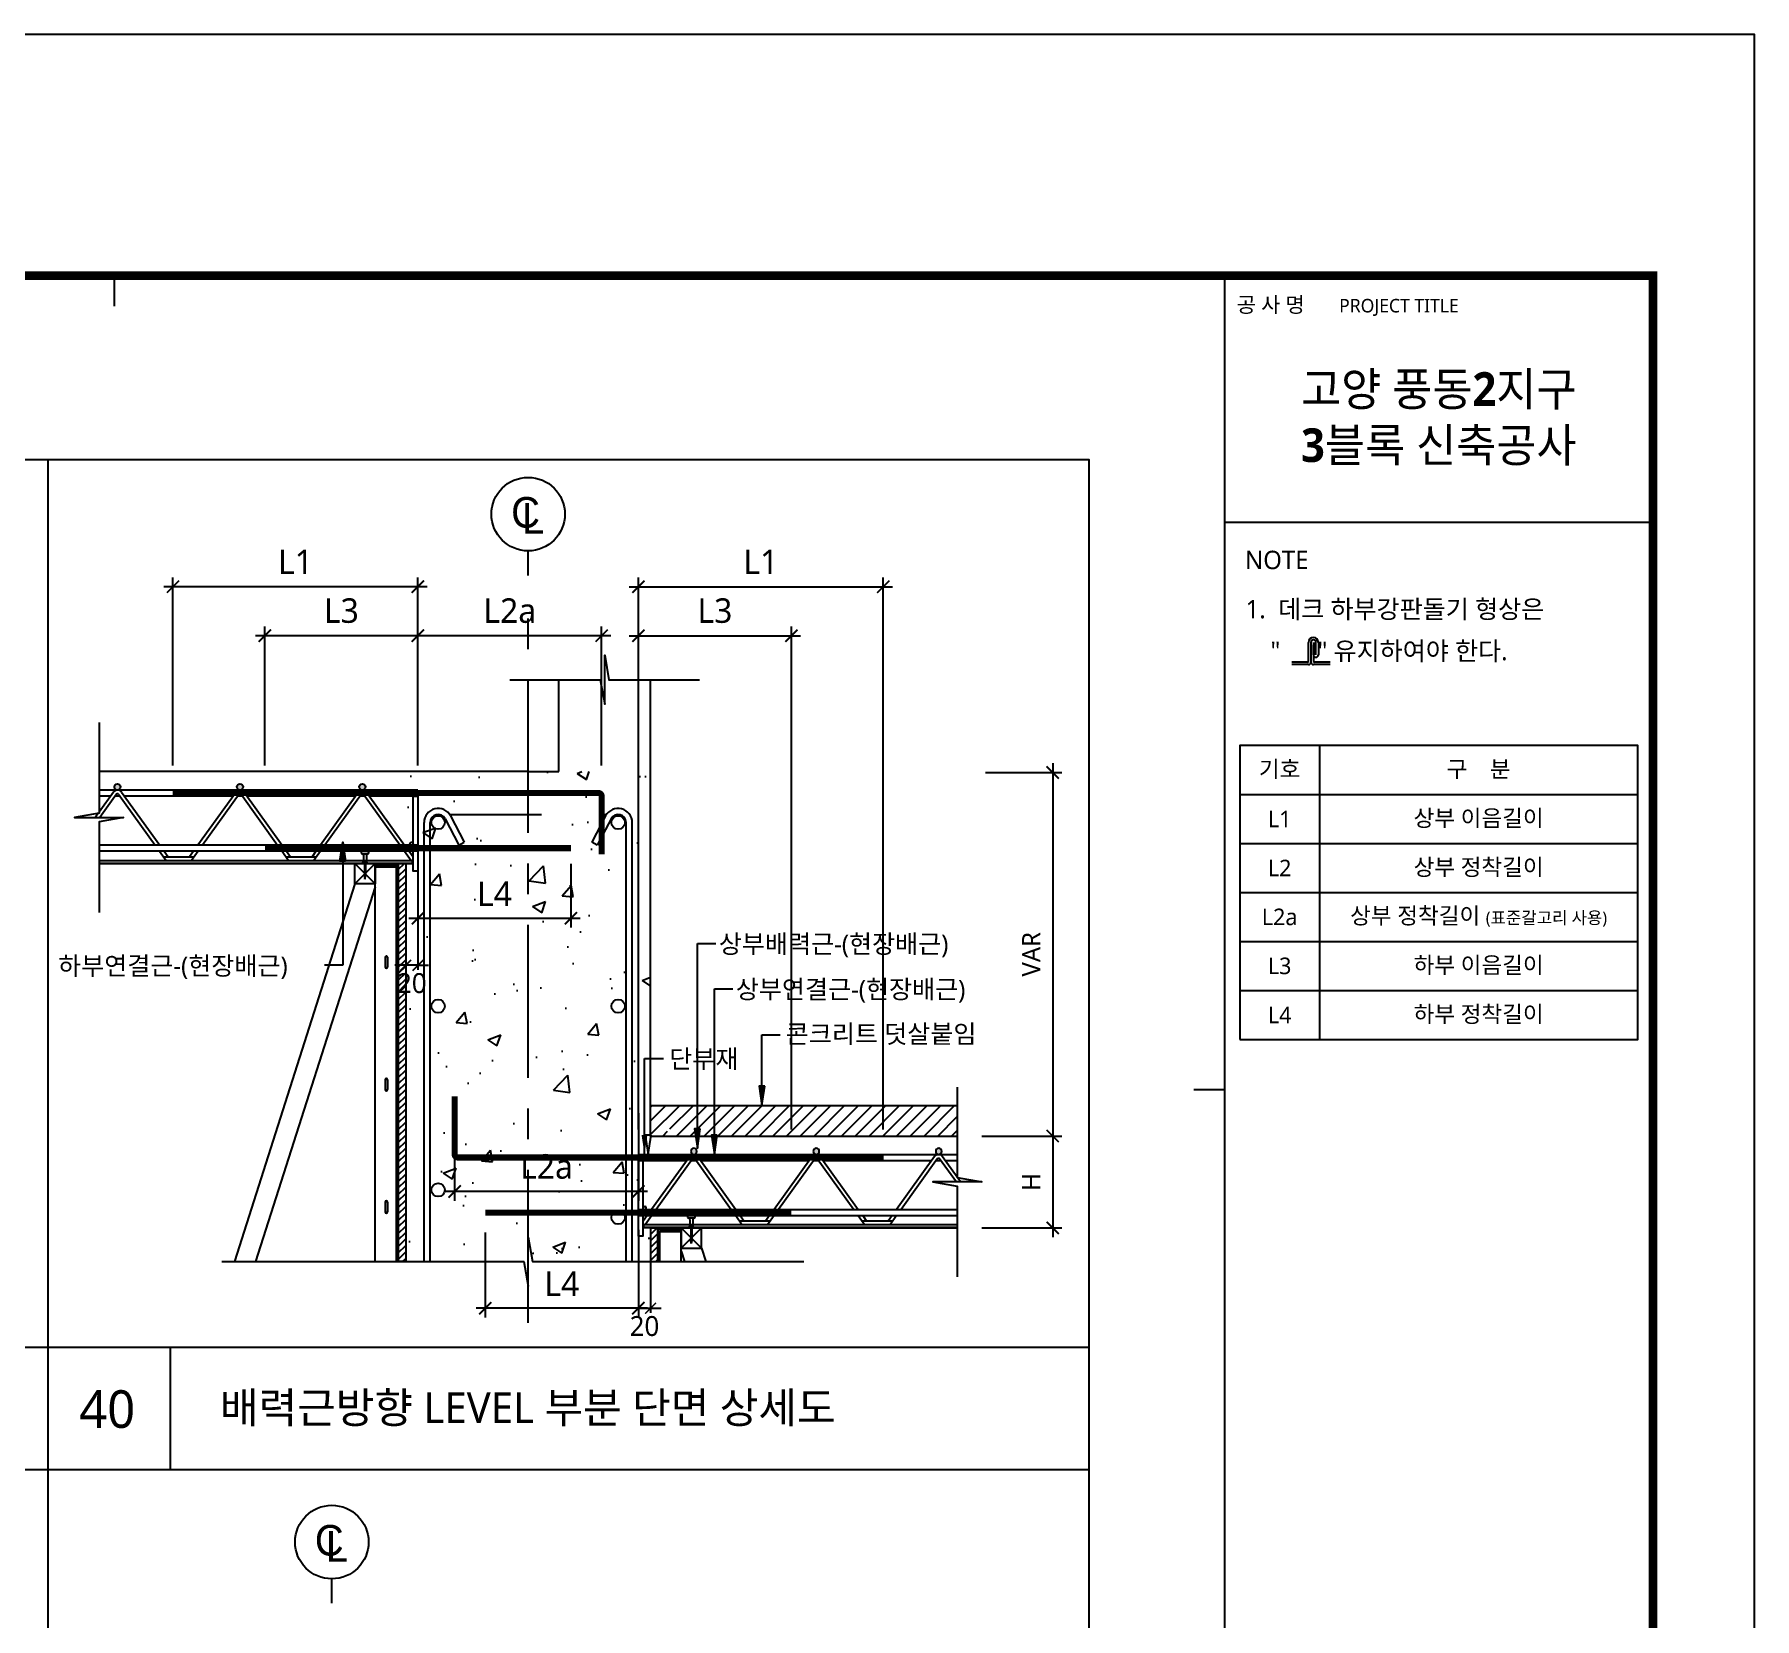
# Model space of a CAD drawing. Extents: x 10983 to 44623, y -18406 to 11294.
# Drawn here: x 41813 to 44623, y -3173 to -586 of the extents above; entities that cross this region are included whole.
import ezdxf

# ---------------------------------------------------------------- set-up
doc = ezdxf.new("R2010")
doc.units = 0
doc.header["$LTSCALE"] = 100
doc.header["$MEASUREMENT"] = 0
doc.header["$PDMODE"] = 3
doc.header["$PDSIZE"] = 10
for name, pattern in [('CEN', [62, 60, -1, 0, -1]), ('CENTERX2', [4, 2.5, -0.5, 0.5, -0.5]), ('HID', [2.5, 1.5, -1]), ('HIDDEN', [0.375, 0.25, -0.125])]:
    doc.linetypes.add(name, pattern=pattern)
doc.layers.get('0').update_dxf_attribs({"linetype": 'CONTINUOUS'})
doc.layers.get('Defpoints').update_dxf_attribs({"color": 165, "linetype": 'CONTINUOUS'})
for name, color, linetype in [('-비콘 단부', 7, 'CONTINUOUS'), ('0-TEXT', 3, 'CONTINUOUS'), ('DECK-CEN', 1, 'CEN'), ('DECK-CON', 2, 'CONTINUOUS'), ('DECK-DIM', 255, 'CONTINUOUS'), ('DECK-ETC STEEL', 6, 'CONTINUOUS'), ('DECK-HATCH', 251, 'CONTINUOUS'), ('DECK-JOINT BAR', 4, 'HIDDEN'), ('DECK-LATTICE', 7, 'CONTINUOUS'), ('DECK-PG', 4, 'CONTINUOUS'), ('DECK-RC', 251, 'CONTINUOUS'), ('DECK-RC(ETC)', 252, 'CONTINUOUS'), ('DECK-TABLE', 7, 'CONTINUOUS'), ('DECK-TEX1', 6, 'CONTINUOUS'), ('DECK-TEXT', 7, 'CONTINUOUS'), ('DECK-TITLE TEXT', 3, 'CONTINUOUS'), ('DECK-TRANS', 3, 'CONTINUOUS'), ('E2', 7, 'CONTINUOUS'), ('form', 7, 'CONTINUOUS'), ('form_TEX', 7, 'CONTINUOUS')]:
    doc.layers.add(name, color=color, linetype=linetype)
doc.styles.add('SY Panel', font='malgun.ttf')
doc.styles.add('VICON TEXT', font='malgun.ttf')
doc.styles.add('굴림', font='Gulim.ttf')
doc.styles.add('맑은고딕', font='malgun.ttf')
doc.dimstyles.new('STDECK-DIM', dxfattribs={"dimtxt": 35, "dimasz": 20, "dimexe": 15, "dimexo": 40, "dimgap": 10, "dimtad": 1, "dimdec": 0, "dimtxsty": 'SY Panel', "dimblk": 'ARCHTICK', "dimcen": 2.5, "dimdle": 15, "dimclrd": 7, "dimclre": 7, "dimclrt": 6, "dimadec": 0, "dimazin": 0, "dimtfac": 1, "dimtdec": 0, "dimtmove": 0, "dimatfit": 3, "dimldrblk": 'ARCHTICK', "dimfxl": 1, "dimarcsym": 0})
doc.dimstyles.new('STDECK-DIM 2', dxfattribs={"dimscale": 2.5, "dimtxt": 12, "dimasz": 7, "dimexe": 3, "dimexo": 3, "dimgap": 3, "dimtad": 1, "dimdec": 0, "dimlunit": 6, "dimtxsty": 'VICON TEXT', "dimblk": 'ARCHTICK', "dimcen": 2.5, "dimclrd": 7, "dimclre": 7, "dimclrt": 6, "dimadec": 0, "dimazin": 0, "dimtfac": 1, "dimtdec": 0, "dimtix": 1, "dimtmove": 0, "dimatfit": 3, "dimfxl": 1, "dimarcsym": 0})
pattern_1 = [(45, (14861.725, -5036.8984), (-5.3033009, 5.3033009), [])]

# ---------------------------------------------------------------- blocks, each defined once
blk = doc.blocks.new('_ArchTick')
at = {"color": 0, "linetype": 'ByBlock', "const_width": 0.15}
blk.add_lwpolyline([(-0.5, -0.5), (0.5, 0.5)], dxfattribs=at)
blk = doc.blocks.new('*D222')
at = {"layer": 'DECK-DIM', "color": 7, "lineweight": -2}
for p, q in [((42549.5, -2542.4), (42549.5, -2681.2)), ((42799.5, -2538.1), (42799.5, -2681.2)), ((42814.5, -2666.2), (42534.5, -2666.2))]:
    blk.add_line(p, q, dxfattribs=at)
at = {"layer": 'Defpoints', "color": 0, "ltscale": 0.5}
for p in [(42799.5, -2498.1), (42549.5, -2502.4), (42549.5, -2666.2)]:
    blk.add_point(p, dxfattribs=at)
at = {"layer": 'DECK-DIM', "color": 7, "lineweight": -2, "ltscale": 0.5, "xscale": 20, "yscale": 20, "zscale": 20, "rotation": 180}
blk.add_blockref('_ArchTick', (42549.5, -2666.2), dxfattribs=at)
at = {"layer": 'DECK-DIM', "color": 7, "lineweight": -2, "ltscale": 0.5, "xscale": 20, "yscale": 20, "zscale": 20}
blk.add_blockref('_ArchTick', (42799.5, -2666.2), dxfattribs=at)
at = {"layer": 'DECK-DIM', "color": 6, "ltscale": 0.5, "insert": (42674.5, -2626.2), "char_height": 40, "attachment_point": 5, "style": 'SY Panel'}
blk.add_mtext('L4', dxfattribs=at)
blk = doc.blocks.new('*D223')
at = {"layer": 'DECK-DIM', "color": 7, "lineweight": -2}
for p, q in [((42439.5, -1940.5), (42439.5, -2044.4)), ((42689.5, -1940.5), (42689.5, -2044.4)), ((42424.5, -2029.4), (42704.5, -2029.4))]:
    blk.add_line(p, q, dxfattribs=at)
at = {"layer": 'Defpoints', "color": 0, "ltscale": 0.5}
for p in [(42439.5, -1900.5), (42689.5, -1900.5), (42689.5, -2029.4)]:
    blk.add_point(p, dxfattribs=at)
at = {"layer": 'DECK-DIM', "color": 7, "lineweight": -2, "ltscale": 0.5, "xscale": 20, "yscale": 20, "zscale": 20, "rotation": 180}
blk.add_blockref('_ArchTick', (42439.5, -2029.4), dxfattribs=at)
at = {"layer": 'DECK-DIM', "color": 7, "lineweight": -2, "ltscale": 0.5, "xscale": 20, "yscale": 20, "zscale": 20}
blk.add_blockref('_ArchTick', (42689.5, -2029.4), dxfattribs=at)
at = {"layer": 'DECK-DIM', "color": 6, "ltscale": 0.5, "insert": (42564.5, -1989.4), "char_height": 40, "attachment_point": 5, "style": 'SY Panel'}
blk.add_mtext('L4', dxfattribs=at)
blk = doc.blocks.new('*D238')
at = {"layer": 'DECK-DIM', "color": 7, "lineweight": -2}
for p, q in [((42454.5, -1488), (42024.5, -1488)), ((42039.5, -1780), (42039.5, -1473)), ((42439.5, -1780), (42439.5, -1473))]:
    blk.add_line(p, q, dxfattribs=at)
at = {"layer": 'Defpoints', "color": 0, "ltscale": 0.5}
for p in [(42039.5, -1488), (42039.5, -1820), (42439.5, -1820)]:
    blk.add_point(p, dxfattribs=at)
at = {"layer": 'DECK-DIM', "color": 7, "lineweight": -2, "ltscale": 0.5, "xscale": 20, "yscale": 20, "zscale": 20, "rotation": 180}
blk.add_blockref('_ArchTick', (42039.5, -1488), dxfattribs=at)
at = {"layer": 'DECK-DIM', "color": 7, "lineweight": -2, "ltscale": 0.5, "xscale": 20, "yscale": 20, "zscale": 20}
blk.add_blockref('_ArchTick', (42439.5, -1488), dxfattribs=at)
at = {"layer": 'DECK-DIM', "color": 6, "ltscale": 0.5, "insert": (42239.5, -1447.5), "char_height": 40, "attachment_point": 5, "style": 'SY Panel'}
blk.add_mtext('L1', dxfattribs=at)
blk = doc.blocks.new('*D239')
at = {"layer": 'DECK-DIM', "color": 7, "lineweight": -2}
for p, q in [((42454.5, -1568), (42174.5, -1568)), ((42189.5, -1780), (42189.5, -1553)), ((42439.5, -1780), (42439.5, -1553))]:
    blk.add_line(p, q, dxfattribs=at)
at = {"layer": 'Defpoints', "color": 0, "ltscale": 0.5}
for p in [(42189.5, -1568), (42189.5, -1820), (42439.5, -1820)]:
    blk.add_point(p, dxfattribs=at)
at = {"layer": 'DECK-DIM', "color": 7, "lineweight": -2, "ltscale": 0.5, "xscale": 20, "yscale": 20, "zscale": 20, "rotation": 180}
blk.add_blockref('_ArchTick', (42189.5, -1568), dxfattribs=at)
at = {"layer": 'DECK-DIM', "color": 7, "lineweight": -2, "ltscale": 0.5, "xscale": 20, "yscale": 20, "zscale": 20}
blk.add_blockref('_ArchTick', (42439.5, -1568), dxfattribs=at)
at = {"layer": 'DECK-DIM', "color": 6, "ltscale": 0.5, "insert": (42314.5, -1527.3), "char_height": 40, "attachment_point": 5, "style": 'SY Panel'}
blk.add_mtext('L3', dxfattribs=at)
blk = doc.blocks.new('*D243')
at = {"layer": 'DECK-DIM', "color": 7, "lineweight": -2}
for p, q in [((42419.5, -1967.5), (42419.5, -2113.7)), ((42439.5, -1967.5), (42439.5, -2113.7)), ((42419.5, -2106.2), (42402, -2106.2)), ((42439.5, -2106.2), (42419.5, -2106.2)), ((42439.5, -2106.2), (42457, -2106.2))]:
    blk.add_line(p, q, dxfattribs=at)
at = {"layer": 'Defpoints', "color": 0, "ltscale": 0.5}
for p in [(42419.5, -1960), (42439.5, -1960), (42419.5, -2106.2)]:
    blk.add_point(p, dxfattribs=at)
at = {"layer": 'DECK-DIM', "color": 7, "lineweight": -2, "ltscale": 0.5, "xscale": 17.5, "yscale": 17.5, "zscale": 17.5}
blk.add_blockref('_ArchTick', (42419.5, -2106.2), dxfattribs=at)
at = {"layer": 'DECK-DIM', "color": 7, "lineweight": -2, "ltscale": 0.5, "xscale": 17.5, "yscale": 17.5, "zscale": 17.5, "rotation": 180}
blk.add_blockref('_ArchTick', (42439.5, -2106.2), dxfattribs=at)
at = {"layer": 'DECK-DIM', "color": 6, "ltscale": 0.5, "insert": (42429.5, -2135.5), "char_height": 32.5, "attachment_point": 5, "style": 'VICON TEXT'}
blk.add_mtext('20', dxfattribs=at)
blk = doc.blocks.new('*D244')
at = {"layer": 'DECK-DIM', "color": 7, "lineweight": -2}
for p, q in [((42784.5, -1568), (43064.5, -1568)), ((42799.5, -2374.4), (42799.5, -1553)), ((43049.5, -2374.4), (43049.5, -1553))]:
    blk.add_line(p, q, dxfattribs=at)
at = {"layer": 'Defpoints', "color": 0, "ltscale": 0.5}
for p in [(43049.5, -1568), (42799.5, -2414.4), (43049.5, -2414.4)]:
    blk.add_point(p, dxfattribs=at)
at = {"layer": 'DECK-DIM', "color": 7, "lineweight": -2, "ltscale": 0.5, "xscale": 20, "yscale": 20, "zscale": 20, "rotation": 180}
blk.add_blockref('_ArchTick', (42799.5, -1568), dxfattribs=at)
at = {"layer": 'DECK-DIM', "color": 7, "lineweight": -2, "ltscale": 0.5, "xscale": 20, "yscale": 20, "zscale": 20}
blk.add_blockref('_ArchTick', (43049.5, -1568), dxfattribs=at)
at = {"layer": 'DECK-DIM', "color": 6, "ltscale": 0.5, "insert": (42924.5, -1527.3), "char_height": 40, "attachment_point": 5, "style": 'SY Panel'}
blk.add_mtext('L3', dxfattribs=at)
blk = doc.blocks.new('*D245')
at = {"layer": 'DECK-DIM', "color": 7, "lineweight": -2}
for p, q in [((42799.5, -2562.5), (42799.5, -2673.7)), ((42819.5, -2562.5), (42819.5, -2673.7)), ((42799.5, -2666.2), (42782, -2666.2)), ((42799.5, -2666.2), (42819.5, -2666.2)), ((42819.5, -2666.2), (42837, -2666.2))]:
    blk.add_line(p, q, dxfattribs=at)
at = {"layer": 'Defpoints', "color": 0, "ltscale": 0.5}
for p in [(42799.5, -2555), (42819.5, -2555), (42819.5, -2666.2)]:
    blk.add_point(p, dxfattribs=at)
at = {"layer": 'DECK-DIM', "color": 7, "lineweight": -2, "ltscale": 0.5, "xscale": 17.5, "yscale": 17.5, "zscale": 17.5}
blk.add_blockref('_ArchTick', (42799.5, -2666.2), dxfattribs=at)
at = {"layer": 'DECK-DIM', "color": 7, "lineweight": -2, "ltscale": 0.5, "xscale": 17.5, "yscale": 17.5, "zscale": 17.5, "rotation": 180}
blk.add_blockref('_ArchTick', (42819.5, -2666.2), dxfattribs=at)
at = {"layer": 'DECK-DIM', "color": 6, "ltscale": 0.5, "insert": (42809.5, -2695.5), "char_height": 32.5, "attachment_point": 5, "style": 'VICON TEXT'}
blk.add_mtext('20', dxfattribs=at)
blk = doc.blocks.new('*D246')
at = {"layer": 'DECK-DIM', "color": 7, "lineweight": -2}
for p, q in [((42784.5, -1488), (43214.5, -1488)), ((42799.5, -2374.4), (42799.5, -1473)), ((43199.5, -2374.4), (43199.5, -1473))]:
    blk.add_line(p, q, dxfattribs=at)
at = {"layer": 'Defpoints', "color": 0, "ltscale": 0.5}
for p in [(43199.5, -1488), (42799.5, -2414.4), (43199.5, -2414.4)]:
    blk.add_point(p, dxfattribs=at)
at = {"layer": 'DECK-DIM', "color": 7, "lineweight": -2, "ltscale": 0.5, "xscale": 20, "yscale": 20, "zscale": 20, "rotation": 180}
blk.add_blockref('_ArchTick', (42799.5, -1488), dxfattribs=at)
at = {"layer": 'DECK-DIM', "color": 7, "lineweight": -2, "ltscale": 0.5, "xscale": 20, "yscale": 20, "zscale": 20}
blk.add_blockref('_ArchTick', (43199.5, -1488), dxfattribs=at)
at = {"layer": 'DECK-DIM', "color": 6, "ltscale": 0.5, "insert": (42999.5, -1447.5), "char_height": 40, "attachment_point": 5, "style": 'SY Panel'}
blk.add_mtext('L1', dxfattribs=at)
blk = doc.blocks.new('*D249')
at = {"layer": 'DECK-DIM', "color": 7, "lineweight": -2}
for p, q in [((42754.5, -1568), (42424.5, -1568)), ((42439.5, -1780), (42439.5, -1553)), ((42739.5, -1780), (42739.5, -1553))]:
    blk.add_line(p, q, dxfattribs=at)
at = {"layer": 'Defpoints', "color": 0, "ltscale": 0.5}
for p in [(42439.5, -1568), (42439.5, -1820), (42739.5, -1820)]:
    blk.add_point(p, dxfattribs=at)
at = {"layer": 'DECK-DIM', "color": 7, "lineweight": -2, "ltscale": 0.5, "xscale": 20, "yscale": 20, "zscale": 20, "rotation": 180}
blk.add_blockref('_ArchTick', (42439.5, -1568), dxfattribs=at)
at = {"layer": 'DECK-DIM', "color": 7, "lineweight": -2, "ltscale": 0.5, "xscale": 20, "yscale": 20, "zscale": 20}
blk.add_blockref('_ArchTick', (42739.5, -1568), dxfattribs=at)
at = {"layer": 'DECK-DIM', "color": 6, "ltscale": 0.5, "insert": (42589.5, -1527.3), "char_height": 40, "attachment_point": 5, "style": 'SY Panel'}
blk.add_mtext('L2a', dxfattribs=at)
blk = doc.blocks.new('*D250')
at = {"layer": 'DECK-DIM', "color": 7, "lineweight": -2}
for p, q in [((42499.5, -2351.9), (42499.5, -2490.6)), ((42799.5, -2347.5), (42799.5, -2490.6)), ((42814.5, -2475.6), (42484.5, -2475.6))]:
    blk.add_line(p, q, dxfattribs=at)
at = {"layer": 'Defpoints', "color": 0, "ltscale": 0.5}
for p in [(42499.5, -2311.9), (42799.5, -2307.5), (42499.5, -2475.6)]:
    blk.add_point(p, dxfattribs=at)
at = {"layer": 'DECK-DIM', "color": 7, "lineweight": -2, "ltscale": 0.5, "xscale": 20, "yscale": 20, "zscale": 20, "rotation": 180}
blk.add_blockref('_ArchTick', (42499.5, -2475.6), dxfattribs=at)
at = {"layer": 'DECK-DIM', "color": 7, "lineweight": -2, "ltscale": 0.5, "xscale": 20, "yscale": 20, "zscale": 20}
blk.add_blockref('_ArchTick', (42799.5, -2475.6), dxfattribs=at)
at = {"layer": 'DECK-DIM', "color": 6, "ltscale": 0.5, "insert": (42649.5, -2434.9), "char_height": 40, "attachment_point": 5, "style": 'SY Panel'}
blk.add_mtext('L2a', dxfattribs=at)
blk = doc.blocks.new('*D170')
at = {"layer": 'DECK-DIM', "color": 7, "lineweight": -2}
for p, q in [((43366.2, -1791.4), (43491.2, -1791.4)), ((43476.2, -1776.4), (43476.2, -2400)), ((43360.2, -2385), (43491.2, -2385))]:
    blk.add_line(p, q, dxfattribs=at)
at = {"layer": 'Defpoints', "color": 0, "ltscale": 0.5}
for p in [(43326.2, -1791.4), (43320.2, -2385), (43476.2, -2385)]:
    blk.add_point(p, dxfattribs=at)
at = {"layer": 'DECK-DIM', "color": 7, "lineweight": -2, "ltscale": 0.5, "xscale": 20, "yscale": 20, "zscale": 20}
for p, rotation in [((43476.2, -1791.4), 90), ((43476.2, -2385), 270)]:
    blk.add_blockref('_ArchTick', p, dxfattribs=dict(at, rotation=rotation))
at = {"layer": 'DECK-DIM', "color": 6, "ltscale": 0.5, "insert": (43441.2, -2088.2), "char_height": 30, "attachment_point": 5, "rotation": 90, "style": 'SY Panel'}
blk.add_mtext('VAR', dxfattribs=at)
blk = doc.blocks.new('*D171')
at = {"layer": 'DECK-DIM', "color": 7, "lineweight": -2}
for p, q in [((43360.2, -2385), (43491.2, -2385)), ((43476.2, -2370), (43476.2, -2550)), ((43360.2, -2535), (43491.2, -2535))]:
    blk.add_line(p, q, dxfattribs=at)
at = {"layer": 'Defpoints', "color": 0, "ltscale": 0.5}
for p in [(43320.2, -2385), (43320.2, -2535), (43476.2, -2535)]:
    blk.add_point(p, dxfattribs=at)
at = {"layer": 'DECK-DIM', "color": 7, "lineweight": -2, "ltscale": 0.5, "xscale": 20, "yscale": 20, "zscale": 20}
for p, rotation in [((43476.2, -2385), 90), ((43476.2, -2535), 270)]:
    blk.add_blockref('_ArchTick', p, dxfattribs=dict(at, rotation=rotation))
at = {"layer": 'DECK-DIM', "color": 6, "ltscale": 0.5, "insert": (43441.2, -2460), "char_height": 30, "attachment_point": 5, "rotation": 90, "style": 'SY Panel'}
blk.add_mtext('H', dxfattribs=at)
blk = doc.blocks.new('tg3')
at = {"layer": 'DECK-TRANS', "ltscale": 0.5}
h = blk.add_hatch(color=3, dxfattribs=at)
h.dxf.hatch_style = 1
h.paths.add_polyline_path([(6018.8, 42141.7, 1), (6008.8, 42141.7, 0.399881), (6013.6, 42136.7), (6014.1, 42136.7, 0.399881)])
h.paths.add_polyline_path([(6208.9, 42141.7, 1), (6218.9, 42141.7, 1)])
h.paths.add_polyline_path([(6418.8, 42141.7, 1), (6408.8, 42141.7, 0.399881), (6413.6, 42136.7), (6414.1, 42136.7, 0.399881)])
at = {"layer": '-비콘 단부', "color": 116, "ltscale": 0.5}
blk.add_lwpolyline([(6496.5, 42046.7), (6496.5, 42126.7), (6504.5, 42126.7), (6504.5, 42004), (6496.5, 42004), (6496.5, 42036.7)], dxfattribs=at)
blk.add_circle((6494, 42049.2), 2.5, dxfattribs=at)
at = {"layer": 'DECK-LATTICE', "ltscale": 0.5}
for p, q in [((6504.5, 42136.7), (5983.8, 42136.7)), ((6007.5, 42133.4), (5983.8, 42100.3)), ((6002.7, 42126.7), (5983.8, 42126.7)), ((6012.4, 42129.9), (5985, 42091.7)), ((6017.9, 42126.7), (6010.1, 42126.7)), ((6015.6, 42129.9), (6075.4, 42046.7)), ((6020.5, 42133.4), (6082.8, 42046.7)), ((6202.7, 42126.7), (6025.3, 42126.7)), ((6207.5, 42133.4), (6145.2, 42046.7)), ((6212.4, 42129.9), (6152.6, 42046.7)), ((6217.9, 42126.7), (6210.1, 42126.7)), ((6215.6, 42129.9), (6275.4, 42046.7)), ((6220.5, 42133.4), (6282.8, 42046.7)), ((6402.7, 42126.7), (6225.3, 42126.7)), ((6407.5, 42133.4), (6345.2, 42046.7)), ((6412.4, 42129.9), (6352.6, 42046.7)), ((6417.9, 42126.7), (6410.1, 42126.7)), ((6415.6, 42129.9), (6475.4, 42046.7)), ((6420.5, 42133.4), (6482.8, 42046.7)), ((6504.5, 42126.7), (6425.3, 42126.7)), ((6504.5, 42136.7), (6504.5, 42126.7)), ((5982.5, 42098.6), (5977.6, 42091.7)), ((6504.5, 42046.7), (5983.8, 42046.7)), ((6504.5, 42036.7), (5983.8, 42036.7)), ((6082.6, 42036.7), (6093.4, 42021.7)), ((6089.1, 42027.7), (6139, 42027.7)), ((6090, 42036.7), (6096.5, 42027.7)), ((6138, 42036.7), (6131.6, 42027.7)), ((6145.4, 42036.7), (6134.6, 42021.7)), ((6282.6, 42036.7), (6293.4, 42021.7)), ((6289.1, 42027.7), (6339, 42027.7)), ((6290, 42036.7), (6296.5, 42027.7)), ((6338, 42036.7), (6331.6, 42027.7)), ((6345.4, 42036.7), (6334.6, 42021.7)), ((6482.6, 42036.7), (6493.4, 42021.7)), ((6490, 42036.7), (6496.5, 42027.7)), ((6093.4, 42021.7), (6134.6, 42021.7)), ((6293.4, 42021.7), (6334.6, 42021.7))]:
    blk.add_line(p, q, dxfattribs=at)
for centre, radius in [((6014, 42128.7), 8), ((6014, 42128.7), 2), ((6214, 42128.7), 8), ((6214, 42128.7), 2), ((6414, 42128.7), 8), ((6414, 42128.7), 2)]:
    blk.add_arc(centre, radius, 35.7097, 144.2903, dxfattribs=at)
at = {"layer": 'DECK-PG', "ltscale": 0.5}
for p, q in [((5983.8, 42021.7), (6495.5, 42021.7)), ((5983.8, 42017.2), (6495.5, 42017.2)), ((5983.8, 42016.7), (6495.5, 42016.7)), ((6495.5, 42016.7), (6495.5, 42021.7))]:
    blk.add_line(p, q, dxfattribs=at)
at = {"layer": 'DECK-TRANS', "ltscale": 0.5}
for centre in [(6013.8, 42141.7), (6213.9, 42141.7), (6413.8, 42141.7)]:
    blk.add_circle(centre, 5, dxfattribs=at)
blk = doc.blocks.new('하부강판돌기')
for p, q in [((1505193, 767703), (1505193, 767942)), ((1505225, 767942), (1505225, 767687)), ((1505257, 767942), (1505257, 767703)), ((1505257, 767782), (1505257, 767910)), ((1505289, 767782), (1505289, 767942)), ((1505321, 767942), (1505321, 767782)), ((1505177, 767687), (1504975, 767687)), ((1505475, 767687), (1505273, 767687)), ((1505193, 767655), (1504975, 767655)), ((1505475, 767655), (1505257, 767655))]:
    blk.add_line(p, q)
for centre, radius, start, end in [((1505257, 767942), 63.8, 0, 180), ((1505257, 767942), 63.8, 0, 180), ((1505257, 767942), 31.9, 0, 180), ((1505177, 767703), 15.9, 270, 0), ((1505193, 767687), 31.9, 270, 0), ((1505257, 767687), 31.9, 180, 270), ((1505289, 767782), 31.9, 180, 0), ((1505273, 767703), 15.9, 180, 270)]:
    blk.add_arc(centre, radius, start, end)

msp = doc.modelspace()

# ---------------------------------------------------------------- hatches: boundary and pattern name
at = {"linetype": 'ByBlock'}
h = msp.add_hatch(color=256, dxfattribs=at)
h.paths.add_polyline_path([(42316.7, -1905), (42316.7, -1936.4), (42321.5, -1936.4)])
h.paths.add_polyline_path([(42316.7, -1905), (42312, -1936.4), (42316.7, -1936.4)])
h = msp.add_hatch(color=256, dxfattribs=at)
h.paths.add_polyline_path([(43006, -2303.5), (43001.3, -2303.5), (43001.3, -2335)])
h.paths.add_polyline_path([(43001.3, -2303.5), (42996.6, -2303.5), (43001.3, -2335)])
h = msp.add_hatch(color=256, dxfattribs=at)
h.paths.add_polyline_path([(42814.2, -2383.5), (42809.5, -2383.5), (42809.5, -2415)])
h.paths.add_polyline_path([(42809.5, -2383.5), (42804.8, -2383.5), (42809.5, -2415)])
h = msp.add_hatch(color=256, dxfattribs=at)
h.paths.add_polyline_path([(42900.6, -2373.5), (42895.9, -2373.5), (42895.9, -2405)])
h.paths.add_polyline_path([(42895.9, -2373.5), (42891.2, -2373.5), (42895.9, -2405)])
h = msp.add_hatch(color=256, dxfattribs=at)
h.paths.add_polyline_path([(42928.3, -2383.5), (42923.6, -2383.5), (42923.6, -2415)])
h.paths.add_polyline_path([(42923.6, -2383.5), (42918.9, -2383.5), (42923.6, -2415)])
at = {"layer": 'DECK-HATCH'}
h = msp.add_hatch(dxfattribs=at)
h.set_pattern_fill('AR-CONC', color=256, scale=30, style=0)
h.set_pattern_definition([(50, (16561.72, -5036.9), (215.178, -18.8256), [22.5, -247.5]), (355, (16561.72, -5036.9), (-41.6254, 225.6576), [18, -198]), (100.4514, (16579.66, -5038.47), (173.5527, 206.832), [19.122, -210.3426]), (46.1842, (16561.72, -4976.9), (320.1724, -49.6558), [33.75, -371.25]), (96.6356, (16588.4, -4981.04), (280.3986, 292.2356), [28.683, -315.514]), (351.1842, (16561.72, -4976.9), (280.3986, 292.2356), [27, -297]), (21, (16591.72, -4991.9), (179.0721, -120.7857), [22.5, -247.5]), (326, (16591.72, -4991.9), (72.9946, 217.545), [18, -198]), (71.4514, (16606.65, -5001.96), (252.0667, 96.7593), [19.122, -210.3426]), (37.5, (16561.725, -5036.9), (3.64796, 99.86816), [0, -195.6, 0, -201, 0, -198.75]), (7.5, (16561.72, -5036.9), (78.92086, 118.3235), [0, -114.6, 0, -191.1, 0, -75.75]), (327.5, (16494.825, -5036.9), (160.14673, -6.76646), [0, -75, 0, -234, 0, -310.5]), (317.5, (16464.82, -5036.9), (174.95585, 30.0315), [0, -97.5, 0, -155.4, 0, -220.5])])
h.paths.add_polyline_path([(42819.5, -1790), (42419.5, -1790), (42419.5, -2590), (42819.5, -2589.4)])
at = {"layer": 'DECK-HATCH', "linetype": 'ByBlock'}
h = msp.add_hatch(dxfattribs=at)
h.set_pattern_fill('ANSI31', color=256, scale=60, style=0)
h.set_pattern_definition(pattern_1)
h.paths.add_polyline_path([(42419.5, -1940), (42407.5, -1940), (42407.5, -2590), (42419.5, -2590)])
h.paths.add_polyline_path([(42400.2, -2058.6), (42458.8, -2058.6), (42458.8, -2103.7), (42400.2, -2103.7)], flags=9)
h = msp.add_hatch(dxfattribs=at)
h.set_pattern_fill('ANSI31', color=256, scale=5, style=0)
h.set_pattern_definition([(45, (-7725918.397, -2456133.377), (-11.225320152, 11.225320152), [])])
h.paths.add_polyline_path([(42851.4, -2335), (42819.5, -2335), (42819.5, -2385), (42848.4, -2385), (42846.6, -2373.4), (42851.4, -2373.4)])
h.paths.add_polyline_path([(42851.4, -2335), (42851.4, -2373.4), (42856.1, -2373.4), (42854.3, -2385), (42919.1, -2385), (42918.9, -2383.5), (42923.6, -2383.5), (42923.6, -2335)])
h.paths.add_polyline_path([(43320.2, -2385), (43320.2, -2335), (42923.6, -2335), (42923.6, -2383.5), (42928.3, -2383.5), (42928.1, -2385)])
h = msp.add_hatch(dxfattribs=at)
h.set_pattern_fill('ANSI31', color=256, scale=60, style=0)
h.set_pattern_definition(pattern_1)
h.paths.add_polyline_path([(42831.5, -2535), (42819.5, -2535), (42819.5, -2590), (42831.5, -2590)])

# ---------------------------------------------------------------- linework, layer by layer
at = {"linetype": 'ByBlock'}
for p, q in [((42316.7, -1905), (42316.7, -2106.2)), ((42895.9, -2405), (42895.9, -2070.6)), ((42895.9, -2070.6), (42925.9, -2070.6)), ((42316.7, -2106.2), (42286.7, -2106.2)), ((42923.6, -2415), (42923.6, -2144.6)), ((42923.6, -2144.6), (42953.6, -2144.6)), ((43001.3, -2335), (43001.3, -2219.6)), ((43001.3, -2219.6), (43031.3, -2219.6)), ((42809.5, -2258.2), (42840.4, -2258.2)), ((42809.5, -2415), (42809.5, -2258.2))]:
    msp.add_line(p, q, dxfattribs=at)
for points in [[(42321.5, -1936.4), (42312, -1936.4), (42316.7, -1905), (42321.5, -1936.4)], [(43006, -2303.5), (42996.6, -2303.5), (43001.3, -2335), (43006, -2303.5)], [(42820.2, -2383.5), (42810.8, -2383.5), (42815.5, -2415), (42820.2, -2383.5)], [(42900.6, -2373.5), (42891.2, -2373.5), (42895.9, -2405), (42900.6, -2373.5)], [(42928.3, -2383.5), (42918.9, -2383.5), (42923.6, -2415), (42928.3, -2383.5)]]:
    msp.add_lwpolyline(points, dxfattribs=at)
at = {"layer": 'DECK-CEN', "linetype": 'CENTERX2'}
msp.add_line((42619.5, -2690), (42619.5, -1519.5), dxfattribs=at)
at = {"layer": 'DECK-CON'}
for p, q in [((42669.5, -1790), (42669.5, -1640)), ((42819.5, -2385), (42819.5, -1640)), ((42619.5, -1790), (41918.8, -1790)), ((42619.5, -1790), (42669.5, -1790)), ((42419.5, -1940), (41918.8, -1940)), ((42819.5, -2335), (43320.2, -2335)), ((42819.5, -2385), (43320.2, -2385)), ((42819.5, -2535), (43320.2, -2535))]:
    msp.add_line(p, q, dxfattribs=at)
for points in [[(42589.5, -1640), (42737.4, -1640), (42744.5, -1680), (42744.5, -1600), (42751.5, -1640), (42899.5, -1640)], [(41918.8, -1710), (41918.8, -1857.9), (41878.8, -1865), (41958.8, -1865), (41918.8, -1872), (41918.8, -2020)], [(43320.2, -2305), (43320.2, -2452.9), (43360.2, -2460), (43280.2, -2460), (43320.2, -2467), (43320.2, -2615)], [(42119.5, -2590), (42612.4, -2590), (42619.5, -2630), (42619.5, -2550), (42626.5, -2590), (43069.5, -2590)]]:
    msp.add_lwpolyline(points, dxfattribs=at)
for points in [[(42407.5, -1940), (42419.5, -1940), (42419.5, -2590), (42407.5, -2590)], [(42831.5, -2535), (42819.5, -2535), (42819.5, -2590), (42831.5, -2590)]]:
    msp.add_lwpolyline(points, close=True, dxfattribs=at)
at = {"layer": 'DECK-DIM'}
msp.add_line((42439.5, -1780), (42439.5, -1575.6), dxfattribs=at)
at = {"layer": 'DECK-ETC STEEL'}
for points in [[(42404.5, -1940), (42407.5, -1940), (42407.5, -2590), (42404.5, -2590), (42404.5, -1946), (42369.5, -1946), (42369.5, -1943), (42404.5, -1943), (42404.5, -1940), (42407.5, -1940)], [(42834.5, -2535), (42831.5, -2535), (42831.5, -2590), (42834.5, -2590), (42834.5, -2541), (42869.5, -2541), (42869.5, -2538), (42834.5, -2538), (42834.5, -2535), (42831.5, -2535)]]:
    msp.add_lwpolyline(points, dxfattribs=at)
at = {"layer": 'DECK-JOINT BAR', "const_width": 10}
for points in [[(42038.9, -1825), (42734.5, -1825, -0.414214), (42739.5, -1830), (42739.5, -1925)], [(42499.5, -2320), (42499.5, -2415, 0.414214), (42504.5, -2420), (43200.1, -2420)]]:
    msp.add_lwpolyline(points, format="xyb", dxfattribs=at)
for points in [[(42189.5, -1915), (42689.5, -1915)], [(43049.5, -2510), (42549.5, -2510)]]:
    msp.add_lwpolyline(points, dxfattribs=at)
at = {"layer": 'DECK-RC'}
for p, q in [((42449.5, -2590), (42449.5, -1873)), ((42459.5, -2590), (42459.5, -1873)), ((42484, -1866.9), (42506.5, -1909.9)), ((42492.9, -1862.3), (42515.3, -1905.3)), ((42746.1, -1862.3), (42723.6, -1905.3)), ((42755, -1866.9), (42732.5, -1909.9)), ((42779.5, -2590), (42779.5, -1873)), ((42789.5, -2590), (42789.5, -1873)), ((42506.5, -1909.9), (42515.3, -1905.3)), ((42732.5, -1909.9), (42723.6, -1905.3))]:
    msp.add_line(p, q, dxfattribs=at)
at = {"layer": 'DECK-RC', "linetype": 'HID'}
msp.add_line((42491.4, -1860), (42747.5, -1860), dxfattribs=at)
at = {"layer": 'DECK-RC'}
for centre in [(42472.5, -1873), (42766.5, -1873), (42472.5, -2173), (42766.5, -2173), (42472.5, -2473), (42766.5, -2518)]:
    msp.add_circle(centre, 11, dxfattribs=at)
for centre, radius, start, end in [((42472.5, -1873), 23, 27.5898, 180), ((42766.5, -1873), 23, 0, 152.4102), ((42472.5, -1873), 13, 27.5824, 180), ((42766.5, -1873), 13, 0, 152.4176)]:
    msp.add_arc(centre, radius, start, end, dxfattribs=at)
at = {"layer": 'DECK-RC(ETC)'}
for p, q in [((42347, -1921), (42347, -1923)), ((42348, -1920), (42358, -1920)), ((42348, -1924), (42358, -1924)), ((42349.6, -1938), (42350.1, -1938)), ((42350.1, -1938), (42355.9, -1938)), ((42350.7, -1926.3), (42350.7, -1936.7)), ((42352, -1938), (42354, -1938)), ((42355.3, -1926.3), (42355.3, -1936.7)), ((42355.9, -1938), (42356.4, -1938)), ((42359, -1921), (42359, -1923)), ((42336.5, -1973), (42369.5, -1940)), ((42369.5, -1973), (42336.5, -1940)), ((42349, -1938.6), (42349, -1939.4)), ((42349.6, -1940), (42356.4, -1940)), ((42352, -1940), (42352, -1960.5)), ((42352, -1960.5), (42353, -1965.5)), ((42353, -1965.5), (42354, -1960.5)), ((42354, -1940), (42354, -1960.5)), ((42357, -1938.6), (42357, -1939.4)), ((42369.5, -2590), (42369.5, -1946)), ((42336.5, -1973), (42139.8, -2590)), ((42369.5, -1978.1), (42174.5, -2590)), ((42386, -2093), (42386, -2109)), ((42390, -2093), (42390, -2109)), ((42386, -2293), (42386, -2309)), ((42390, -2293), (42390, -2309)), ((42386, -2493), (42386, -2509)), ((42390, -2493), (42390, -2509)), ((42880, -2516), (42880, -2518)), ((42891, -2515), (42881, -2515)), ((42891, -2519), (42881, -2519)), ((42883.7, -2521.3), (42883.7, -2531.7)), ((42888.3, -2521.3), (42888.3, -2531.7)), ((42892, -2516), (42892, -2518)), ((42869.5, -2568), (42902.5, -2535)), ((42902.5, -2568), (42869.5, -2535)), ((42869.5, -2590), (42869.5, -2541)), ((42882, -2533.6), (42882, -2534.4)), ((42883.1, -2533), (42882.6, -2533)), ((42889.4, -2535), (42882.6, -2535)), ((42888.9, -2533), (42883.1, -2533)), ((42887, -2533), (42885, -2533)), ((42885, -2535), (42885, -2555.5)), ((42886, -2560.5), (42885, -2555.5)), ((42887, -2555.5), (42886, -2560.5)), ((42887, -2535), (42887, -2555.5)), ((42889.4, -2533), (42888.9, -2533)), ((42890, -2533.6), (42890, -2534.4)), ((42869.5, -2573.1), (42874.9, -2590)), ((42902.5, -2568), (42909.5, -2590))]:
    msp.add_line(p, q, dxfattribs=at)
for points in [[(42336.5, -1940), (42369.5, -1940), (42369.5, -1973), (42336.5, -1973), (42336.5, -1940)], [(42902.5, -2535), (42869.5, -2535), (42869.5, -2568), (42902.5, -2568), (42902.5, -2535)]]:
    msp.add_lwpolyline(points, dxfattribs=at)
for centre, radius, start, end in [((42348, -1921), 1, 90, 180), ((42348, -1923), 1, 180, 270), ((42347.9, -1926.7), 2.75, 7.7709, 89.4479), ((42349.6, -1938.6), 0.6, 90, 180), ((42349.3, -1936.6), 1.39, 281.7725, 355.1369), ((42358, -1926.7), 2.75, 90.5521, 172.2291), ((42356.7, -1936.6), 1.39, 184.8631, 258.2275), ((42356.4, -1938.6), 0.6, 0, 90), ((42358, -1921), 1, 0, 90), ((42358, -1923), 1, 270, 0), ((42349.6, -1939.4), 0.6, 180, 270), ((42356.4, -1939.4), 0.6, 270, 0), ((42388, -2093), 2, 0, 180), ((42388, -2093), 2, 0, 180), ((42388, -2109), 2, 180, 0), ((42388, -2293), 2, 0, 180), ((42388, -2293), 2, 0, 180), ((42388, -2309), 2, 180, 0), ((42388, -2493), 2, 0, 180), ((42388, -2493), 2, 0, 180), ((42388, -2509), 2, 180, 0), ((42881, -2516), 1, 90, 180), ((42881, -2518), 1, 180, 270), ((42880.9, -2521.7), 2.75, 7.7709, 89.4479), ((42891, -2521.7), 2.75, 90.5521, 172.2291), ((42891, -2516), 1, 0, 90), ((42891, -2518), 1, 270, 0), ((42882.6, -2533.6), 0.6, 90, 180), ((42882.6, -2534.4), 0.6, 180, 270), ((42882.3, -2531.6), 1.39, 281.7725, 355.1369), ((42889.7, -2531.6), 1.39, 184.8631, 258.2275), ((42889.4, -2533.6), 0.6, 0, 90), ((42889.4, -2534.4), 0.6, 270, 0)]:
    msp.add_arc(centre, radius, start, end, dxfattribs=at)
at = {"layer": 'DECK-TABLE', "ltscale": 0.5}
for p, q in [((41835.1, -1280.1), (41835.1, -6230.1)), ((43535.1, -2730.1), (36735.1, -2730.1)), ((42035.1, -2730.1), (42035.1, -2930.1)), ((43535.1, -2930.1), (36735.1, -2930.1))]:
    msp.add_line(p, q, dxfattribs=at)
at = {"layer": 'DECK-TABLE', "color": 9, "ltscale": 0.5}
for p, q in [((43911.8, -1747.3), (43911.8, -2227.3)), ((43781.8, -1827.3), (44431.8, -1827.3)), ((43781.8, -1907.3), (44431.8, -1907.3)), ((43781.8, -1987.3), (44431.8, -1987.3)), ((43781.8, -2067.3), (44431.8, -2067.3)), ((43781.8, -2147.3), (44431.8, -2147.3))]:
    msp.add_line(p, q, dxfattribs=at)
at = {"layer": 'DECK-TABLE', "ltscale": 0.5}
msp.add_lwpolyline([(36735.1, -1280.1), (43535.1, -1280.1), (43535.1, -6230.1), (36735.1, -6230.1)], close=True, dxfattribs=at)
at = {"layer": 'DECK-TABLE', "color": 9, "ltscale": 0.5}
msp.add_lwpolyline([(43781.8, -2227.3), (44431.8, -2227.3), (44431.8, -1747.3), (43781.8, -1747.3)], close=True, dxfattribs=at)
at = {"layer": 'Defpoints'}
msp.add_lwpolyline([(36212.5, -6526.2), (44622.5, -6526.2), (44622.5, -586.2), (36212.5, -586.2)], close=True, dxfattribs=at)
at = {"layer": 'E2', "linetype": 'ByBlock'}
for p, q in [((42619.5, -1469.5), (42619.5, -1429.5)), ((42298.9, -3148), (42298.9, -3108))]:
    msp.add_line(p, q, dxfattribs=at)
for centre in [(42619.5, -1369.5), (42298.9, -3048)]:
    msp.add_circle(centre, 60, dxfattribs=at)
at = {"layer": 'form', "color": 30}
for p, q in [((41943.4, -980.1), (41943.4, -1030.1)), ((43756.8, -980.1), (43756.8, -6298.4)), ((43756.8, -2309.7), (43706.8, -2309.7))]:
    msp.add_line(p, q, dxfattribs=at)
at = {"layer": 'form'}
msp.add_line((44456.8, -1382.9), (43756.8, -1382.9), dxfattribs=at)
at = {"layer": 'form', "color": 30, "const_width": 14.2}
msp.add_lwpolyline([(36503.2, -980.1), (36503.2, -6298.4), (44456.8, -6298.4), (44456.8, -980.1)], close=True, dxfattribs=at)

# ---------------------------------------------------------------- block references
at = {"layer": '-비콘 단부'}
msp.add_blockref('tg3', (35935, -43956.7), dxfattribs=at)
at = {"layer": '-비콘 단부', "xscale": -1}
msp.add_blockref('tg3', (49303.9, -44551.7), dxfattribs=at)
at = {"layer": 'form_TEX', "xscale": 0.1260732435201438, "yscale": 0.1260732435201438, "zscale": 0.1260732435201438}
msp.add_blockref('하부강판돌기', (-145870.6, -98395.9), dxfattribs=at)

# ---------------------------------------------------------------- texts
at = {"layer": '0-TEXT', "color": 3, "ltscale": 0.5, "insert": (44106.8, -1214), "char_height": 55, "width": 700, "attachment_point": 5, "style": '맑은고딕'}
msp.add_mtext('{\\fMalgun Gothic|b1|i0|c129|p50;\\W0.95;고양 풍동2지구 \\P3블록 신축공사}', dxfattribs=at)
at = {"layer": 'DECK-TABLE', "char_height": 27, "width": 150, "attachment_point": 5, "style": '맑은고딕'}
for s, insert in [('기호', (43846.8, -1787.3)), ('L1', (43846.8, -1867.3)), ('L2', (43846.8, -1947.3)), ('L2a', (43846.8, -2027.3)), ('L3', (43846.8, -2107.3)), ('L4', (43846.8, -2187.3))]:
    msp.add_mtext(s, dxfattribs=dict(at, insert=insert))
at = {"layer": 'DECK-TABLE', "color": 2, "char_height": 27, "attachment_point": 5, "style": '맑은고딕'}
for s, insert, width in [('구    분', (44171.8, -1787.3), 150), ('상부 이음길이', (44171.8, -1867.3), 457.597), ('상부 정착길이', (44171.8, -1947.3), 457.597), ('상부 정착길이 {\\H0.74074x;(표준갈고리 사용)}', (44171.8, -2027.3), 630.381), ('하부 이음길이', (44171.8, -2107.3), 457.597), ('하부 정착길이', (44171.8, -2187.3), 457.597)]:
    msp.add_mtext(s, dxfattribs=dict(at, insert=insert, width=width))
at = {"layer": 'DECK-TEX1', "color": 6, "linetype": 'ByBlock', "style": '굴림'}
for s, p in [('C', (42591.7, -1391.6)), ('L', (42609.7, -1401.6)), ('C', (42271.1, -3070.1)), ('L', (42289.1, -3080.1))]:
    msp.add_text(s, height=50, dxfattribs=at).set_placement(p)
at = {"layer": 'DECK-TEXT', "style": 'VICON TEXT'}
for s, p in [('상부배력근-(현장배근)', (42931, -2086.4)), ('하부연결근-(현장배근)', (41851.9, -2122)), ('상부연결근-(현장배근)', (42958.7, -2160.4)), ('콘크리트 덧살붙임', (43040.3, -2233.3)), ('단부재', (42849.9, -2274))]:
    msp.add_text(s, height=30, dxfattribs=at).set_placement(p)
at = {"layer": 'DECK-TITLE TEXT', "color": 3, "style": 'VICON TEXT'}
for s, height, p in [('40', 61.43, (41886.3, -2861.6)), ('배력근방향 LEVEL 부분 단면 상세도', 50.257, (42116.1, -2853.8))]:
    msp.add_text(s, height=height, dxfattribs=at).set_placement(p)
at = {"layer": 'form_TEX', "ltscale": 2, "style": '맑은고딕'}
for s, height, p in [('공 사 명', 25, (43776.8, -1040.1)), ('PROJECT TITLE', 22, (43944, -1040.1))]:
    msp.add_text(s, height=height, dxfattribs=at).set_placement(p)
at = {"layer": 'form_TEX', "color": 1, "ltscale": 2, "style": 'VICON TEXT'}
msp.add_text('NOTE', height=30, dxfattribs=at).set_placement((43790.3, -1459.3))
at = {"layer": 'form_TEX', "color": 1, "style": 'VICON TEXT'}
for s, p in [('1.  데크 하부강판돌기 형상은', (43791.3, -1539.5)), ('    "      " 유지하여야 한다.', (43791.3, -1608))]:
    msp.add_text(s, height=30, dxfattribs=at).set_placement(p)

# ---------------------------------------------------------------- dimensions: what is measured, and where the dimension line sits
at = {"layer": 'DECK-DIM'}
for base, p1, p2, angle, text, override, picture, middle in [((42039.5, -1488), (42439.5, -1820), (42039.5, -1820), 180, 'L1', {"dimtxt": 40, "dimgap": 20}, '*D238', (42239.5, -1447.5)), ((42189.5, -1568), (42439.5, -1820), (42189.5, -1820), 180, 'L3', {"dimtxt": 40, "dimgap": 20}, '*D239', (42314.5, -1527.3)), ((42439.5, -1568), (42739.5, -1820), (42439.5, -1820), 180, 'L2a', {"dimtxt": 40, "dimgap": 20}, '*D249', (42589.5, -1527.3)), ((43476.2, -2385), (43326.2, -1791.4), (43320.2, -2385), 90, 'VAR', {"dimtxt": 30, "dimgap": 20}, '*D170', (43441.2, -2088.2)), ((42499.5, -2475.6), (42799.5, -2307.5), (42499.5, -2311.9), 180, 'L2a', {"dimtxt": 40, "dimgap": 20}, '*D250', (42649.5, -2434.9)), ((43476.2, -2535), (43320.2, -2385), (43320.2, -2535), 90, 'H', {"dimtxt": 30, "dimgap": 20}, '*D171', (43441.2, -2460)), ((42549.5, -2666.2), (42799.5, -2498.1), (42549.5, -2502.4), 180, 'L4', {"dimtxt": 40, "dimgap": 20}, '*D222', (42674.5, -2626.2))]:
    dim = msp.add_linear_dim(base=base, p1=p1, p2=p2, angle=angle, text=text, dimstyle='STDECK-DIM', override=override, dxfattribs=at)
    dim.commit()
    dim.dimension.update_dxf_attribs({"geometry": picture, "text_midpoint": middle})
for base, p1, p2, text, picture, middle in [((43199.5, -1488), (42799.5, -2414.4), (43199.5, -2414.4), 'L1', '*D246', (42999.5, -1447.5)), ((43049.5, -1568), (42799.5, -2414.4), (43049.5, -2414.4), 'L3', '*D244', (42924.5, -1527.3)), ((42689.5, -2029.4), (42439.5, -1900.5), (42689.5, -1900.5), 'L4', '*D223', (42564.5, -1989.4))]:
    dim = msp.add_linear_dim(base=base, p1=p1, p2=p2, text=text, dimstyle='STDECK-DIM', override={"dimtxt": 40, "dimgap": 20}, dxfattribs=at)
    dim.commit()
    dim.dimension.update_dxf_attribs({"geometry": picture, "text_midpoint": middle})
dim = msp.add_linear_dim(base=(42419.5, -2106.2), p1=(42439.5, -1960), p2=(42419.5, -1960), angle=180, dimstyle='STDECK-DIM 2', override={"dimtxt": 13, "dimgap": 5, "dimtad": 2, "dimtoh": 0}, dxfattribs=at)
dim.commit()
dim.dimension.update_dxf_attribs({"geometry": '*D243', "text_midpoint": (42429.5, -2135.5)})
dim = msp.add_linear_dim(base=(42819.5, -2666.2), p1=(42799.5, -2555), p2=(42819.5, -2555), dimstyle='STDECK-DIM 2', override={"dimtxt": 13, "dimgap": 5, "dimtad": 2, "dimtoh": 0}, dxfattribs=at)
dim.commit()
dim.dimension.update_dxf_attribs({"geometry": '*D245', "text_midpoint": (42809.5, -2695.5)})

doc.saveas('drawing.dxf')
